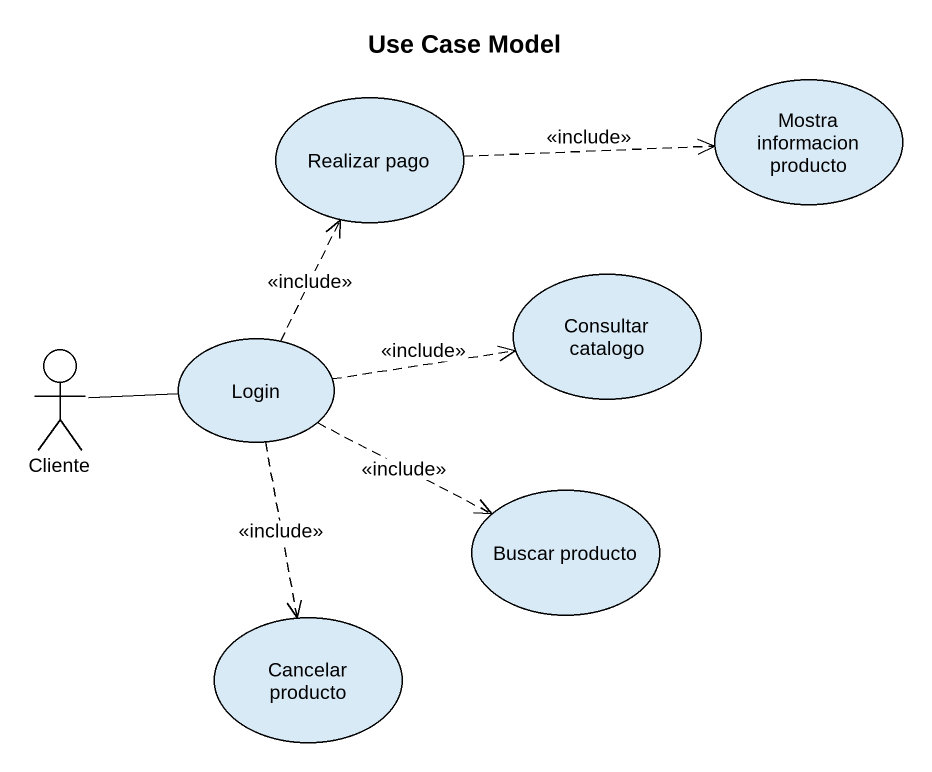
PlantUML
@startuml
title Use Case Model
usecase "Realizar pago" as Realizar_pago
usecase "Mostra informacion producto" as Mostra_informacion_producto
usecase "Consultar catalogo" as Consultar_catalogo
actor Cliente
usecase Login
usecase "Buscar producto" as Buscar_producto
usecase "Cancelar producto" as Cancelar_producto
Realizar_pago .right.> Mostra_informacion_producto : <<include>>
Cliente -right- Login
Login .up.> Realizar_pago : <<include>>
Login .right.> Consultar_catalogo : <<include>>
Login .right.> Buscar_producto : <<include>>
Login ..> Cancelar_producto : <<include>>
@enduml
